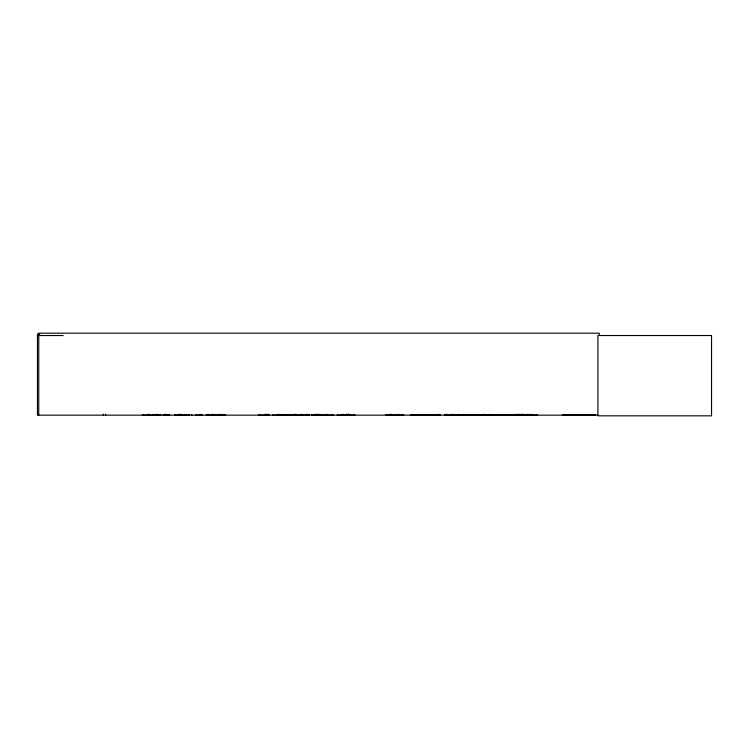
<?xml version="1.0" encoding="UTF-8"?>
<svg xmlns="http://www.w3.org/2000/svg" width="749" height="749" viewBox="0 0 749 749"><rect width="100%" height="100%" fill="white"/><g stroke="black" fill="none" stroke-linecap="round" stroke-linejoin="round"><path stroke-width="1.12" d="M272.496 414.487L272.496 415.152L309.346 415.068M284.536 415.124L284.536 414.487M306.069 415.049L306.098 414.487M514.029 415.049L514.057 414.487M521.566 414.993L521.576 414.497M525.667 415.049L525.695 414.487M521.697 415.049L521.594 414.44M142.319 415.152L159.172 415.049L159.2 414.543M152.993 415.049L153.002 414.543M185.48 415.068L185.462 414.487M258.592 415.152L269.237 415.068L269.322 414.487M258.873 415.049L258.929 414.487M300.283 415.068L300.302 414.487M300.536 415.049L300.592 414.487M311.621 415.068L333.165 415.086M311.93 414.487L311.827 414.983M337.172 415.152L354.904 415.086M337.509 415.049L337.574 414.487M519.413 414.693L519.46 415.152M195.33 415.152L201.856 415.068M152.749 415.049L152.843 414.487M433.858 415.133L434.411 414.487M440 415.068L440.075 414.543M516.567 415.068L533.372 415.086M522.437 415.086L522.446 414.319M440.075 414.983L410.518 415.115L434.392 415.115M410.602 415.133L434.158 414.955M413.392 415.133L414.44 415.133M419.59 415.133L419.815 414.515M421.481 415.133L421.659 414.515M422.754 415.133L423.457 415.152M424.496 414.955L425.413 415.115L424.88 415.133M430.647 414.515L430.469 415.133M431.059 415.115L431.602 415.115L430.656 414.796M433.634 415.133L434.12 414.515M185.705 415.068L174.985 415.068M290.116 415.068L290.153 414.543M347.087 415.068L347.133 414.543M385.81 415.068L403.758 415.086M434.261 415.068L434.336 414.543M411.435 414.955L410.789 414.796M420.414 414.955L420.264 415.133M422.342 415.152L422.82 415.133M433.474 414.955L433.699 415.133M153.367 415.068L153.451 414.543M279.639 415.068L279.723 414.543M39.791 334.017L37.45 334.017L37.45 415.152L598.058 415.152M37.45 335.524L63.141 335.524M280.014 414.628L295.012 414.628M417.539 414.628L432.529 414.628M452.171 414.628L467.17 414.628M467.994 414.628L482.993 414.628M487.318 414.628L511.436 414.628M516.595 414.693L533.297 414.693M279.986 414.824L295.04 414.843M452.143 414.843L467.198 414.824M467.966 414.824L483.021 414.824M487.29 414.843L524.89 415.105M562.827 414.862L595.474 414.862M163.348 414.543L169.864 415.086M467.189 415.105L445.149 415.068M467.975 415.105L537.651 415.124M223.932 414.543L224.017 415.068M168.45 415.068L168.366 414.543M450.889 415.068L450.814 414.543M206.443 415.068L225.599 415.068L225.599 414.487M422.53 415.133L421.678 414.796M319.926 415.068L319.86 414.543M313.681 415.068L313.606 414.543M463.8 415.068L463.743 414.543M455.504 415.068L455.448 414.543M403.402 415.068L403.346 414.543L403.28 415.152M395.116 415.068L395.051 414.543M395.425 415.049L395.406 414.543M387.008 415.068L386.943 414.543L386.887 415.152M530.47 414.693L530.432 415.152M520.508 415.152L520.424 414.319M495.763 415.049L495.698 414.487M354.511 415.049L354.446 414.487M354.623 415.049L354.567 414.487M322.529 415.068L322.491 414.543M301.66 415.068L301.613 414.543L301.575 415.152M185.602 415.068L185.752 414.543M537.436 415.049L537.398 414.487M517.203 415.049L517.175 414.487M322.248 415.049L322.445 414.487M599.228 335.524L599.228 333.174L38.77 333.174L38.77 415.152M533.222 414.656L533.222 415.152M532.923 414.487L532.923 415.152M531.5 414.319L531.5 415.152M531.116 414.319L531.116 415.152M528.813 414.487L528.813 415.152M528.757 414.487L528.757 415.152M528.026 414.319L528.026 415.152M527.633 414.319L527.633 415.152M526.931 414.656L526.931 415.152M526.21 414.487L526.21 415.152M524.712 414.44L524.712 415.105M522.942 414.319L522.952 415.152M522.53 414.319L522.53 415.152M520.021 414.319L520.021 415.152M518.757 414.272L518.757 415.105M518.355 414.272L518.355 415.105M516.716 414.487L516.716 415.152M516.333 414.272L516.333 415.105M515.93 414.272L515.93 415.105M513.084 414.44L513.084 415.105M509.966 414.44L509.966 415.105M490.286 414.319L490.286 415.152M489.958 414.319L489.958 415.152M488.282 414.487L488.282 415.152M486.204 414.487L486.204 415.152M484.519 414.319L484.519 415.152M484.191 414.319L484.191 415.152M478.789 414.487L478.789 415.152M463.678 414.487L463.678 415.152M458.706 414.319L458.706 415.152M458.416 414.319L458.416 415.152M455.383 414.487L455.383 415.152M454.943 414.487L454.943 415.152M451.909 414.319L451.909 415.152M451.619 414.319L451.619 415.152M450.739 414.487L450.739 415.152M446.797 414.319L446.797 415.152M446.591 414.319L446.647 415.152M445 414.487L445 415.152M440.15 414.487L440.15 415.152M438.558 414.319L438.558 415.152M438.352 414.319L438.352 415.152M425.142 414.515L425.029 415.115M398.309 414.319L398.309 415.152M398.028 414.319L398.028 415.152M395.35 414.487L395.35 415.152M394.995 414.487L394.995 415.152M394.545 414.487L394.545 415.152M391.512 414.319L391.512 415.152M391.231 414.319L391.231 415.152M390.313 414.319L390.313 415.152M390.023 414.319L390.023 415.152M386.259 414.487L386.259 415.152M349.746 414.487L349.746 415.152M348.922 414.15L348.997 415.152M348.613 414.15L348.669 415.152M348.519 414.319L348.519 415.152M347.18 414.487L347.18 415.152M346.581 414.15L346.609 415.152M346.319 414.319L346.319 415.152M344.83 414.487L344.83 415.152M344.371 414.487L344.371 415.152M344.297 414.487L344.175 415.152M343.351 414.319L343.351 415.152M342.995 414.319L343.014 415.152M341.282 414.487L341.282 415.152M332.837 414.487L332.837 415.152M327.144 414.319L327.144 415.152M326.789 414.319L326.789 415.152M325.497 414.487L325.497 415.152M322.22 414.487L322.323 415.152M319.786 414.487L319.786 415.152M319.617 414.319L319.617 415.152M319.233 414.319L319.233 415.152M317.988 414.319L317.988 415.152M317.623 414.319L317.623 415.152M316.855 414.319L316.855 415.152M316.49 414.319L316.49 415.152M315.629 414.319L315.629 415.152M315.413 414.319L315.413 415.152M314.374 414.487L314.374 415.152M313.541 414.487L313.541 415.152M311.809 414.487L311.809 415.152M309.487 414.487L309.487 415.152M307.614 414.319L307.614 415.152M307.399 414.319L307.399 415.152M303.242 414.487L303.242 415.152M301.407 414.319L301.407 415.152M301.051 414.319L301.051 415.152M296.248 414.319L296.248 415.152M295.883 414.319L295.892 415.152M295.677 414.487L295.677 415.152M295.059 414.319L295.059 415.152M291.183 414.487L291.183 415.152M290.2 414.487L290.2 415.152M289.18 414.487L289.217 415.152M281.184 414.319L281.184 415.152M279.883 414.487L279.883 415.152M279.808 414.487L279.808 415.152M278.731 414.319L278.722 415.152M278.319 414.319L278.3 415.152M268.311 414.15L268.311 415.152M266.279 414.15L266.279 415.152M264.987 414.319L264.987 415.152M264.622 414.319L264.622 415.152M223.773 414.487L223.848 415.152M222.472 414.319L222.472 415.152M219.785 414.319L219.785 415.152M219.373 414.319L219.373 415.152M218.043 414.487L218.043 415.152M213.559 414.487L213.559 415.152M212.351 414.319L212.388 415.152M211.986 414.319L211.986 415.152M208.297 414.319L208.297 415.152M208.082 414.319L208.082 415.152M207.651 414.487L207.651 415.152M206.303 414.487L206.303 415.152M201.996 414.487L201.996 415.152M200.217 414.319L200.217 415.152M200.002 414.319L200.002 415.152M195.91 414.487L195.91 415.152M191.828 414.487L191.828 415.152M189.328 414.487L189.328 415.152M188.645 414.487L188.692 415.152M188.008 414.487L188.008 415.152M185.789 414.487L185.789 415.152M185.293 414.487L185.293 415.152M181.455 414.319L181.455 415.152M181.089 414.319L181.089 415.152M179.601 414.319L179.601 415.152M179.245 414.319L179.245 415.152M175.397 414.487L175.397 415.152M174.901 414.487L174.901 415.152M169.302 414.487L169.302 415.152M168.282 414.487L168.282 415.152M165.379 414.319L165.492 415.152M165.229 414.319L165.229 415.152M165.164 414.487L165.164 415.152M165.023 414.319L165.023 415.152M163.273 414.487L163.273 415.152M160.651 414.319L160.661 415.152M159.359 414.487L159.284 415.152M158.872 414.487L158.872 415.152M157.121 414.319L157.121 415.152M156.916 414.319L156.916 415.152M156.653 414.487L156.653 415.152M156.569 414.543L156.485 415.068L156.326 414.319M153.536 414.487L153.536 415.152M153.049 414.487L153.049 415.152M148.705 414.319L148.705 415.152M148.349 414.319L148.349 415.152M142.656 414.487L142.656 415.152M105.675 414.15L105.675 415.152M103.334 414.15L103.334 415.152M295.518 415.086L295.443 414.319L295.527 415.068M711.55 335.524L597.908 335.524L597.908 415.826L711.55 415.826L711.55 335.524M595.474 414.618L562.827 414.618L562.845 415.152L595.474 415.124L595.446 414.618M520.19 414.665L520.199 414.693"/></g></svg>
